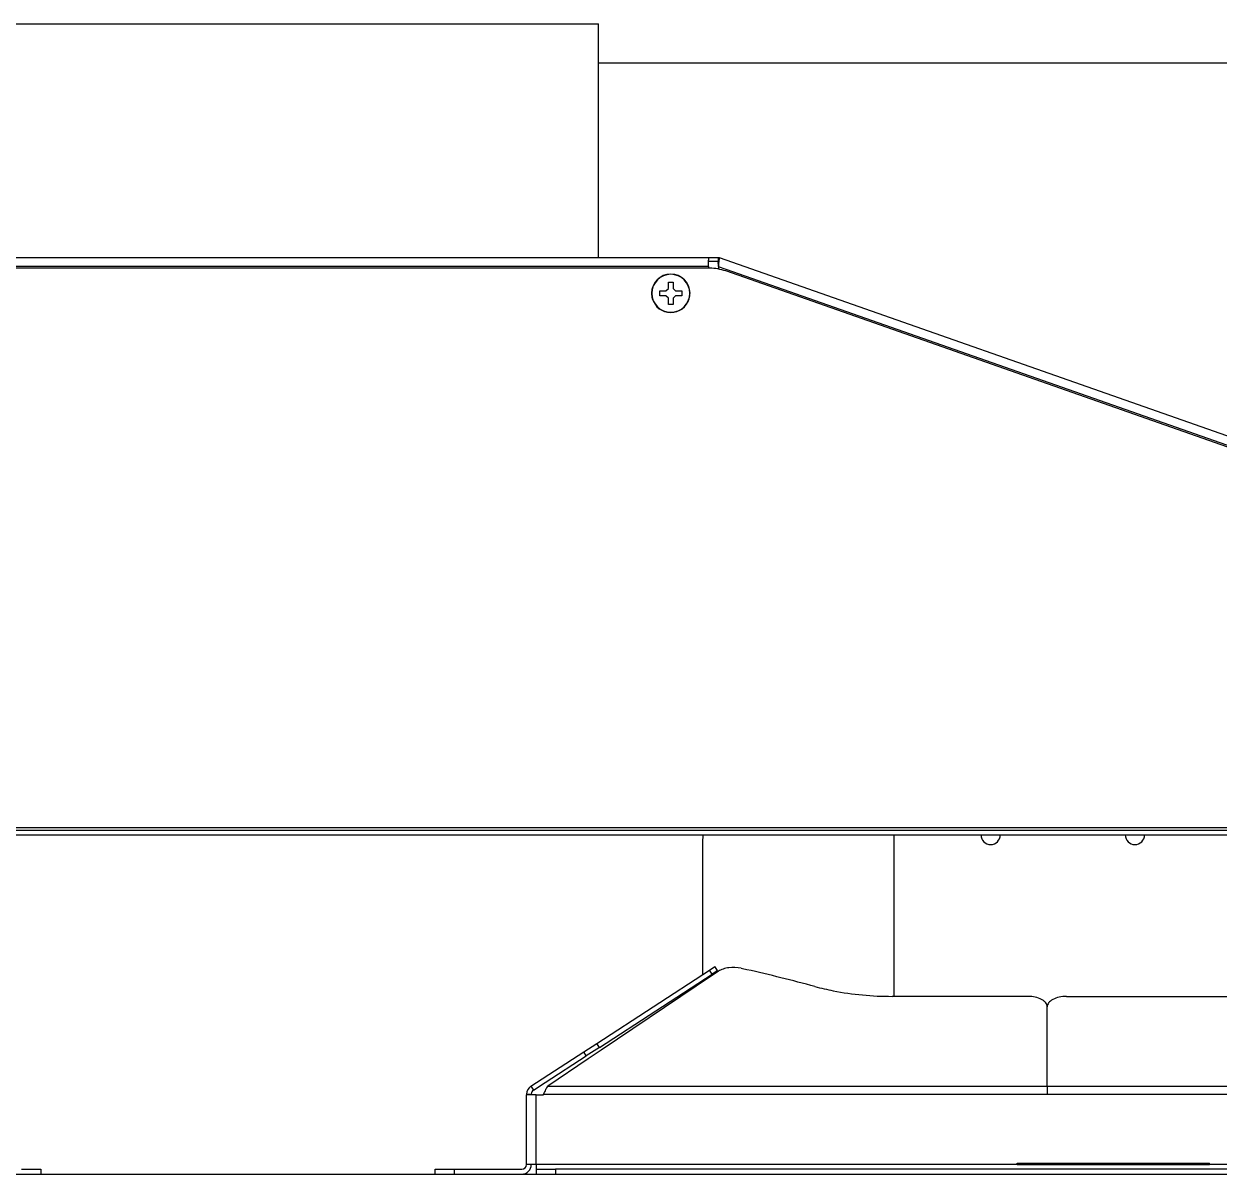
# Model space of a CAD drawing. Header units: millimetres. Extents: x -1584 to 3730, y -1918 to 2655.
# Drawn here: x 3217.6 to 3466.1, y 985 to 1224.2 of the extents above; entities that cross this region are included whole.
import ezdxf

# ---------------------------------------------------------------- set-up
doc = ezdxf.new("R2010")
doc.units = ezdxf.units.MM
doc.header["$LTSCALE"] = 65.395
doc.layers.get('0').update_dxf_attribs({"linetype": 'CONTINUOUS'})
doc.layers.add('ASSI', color=7, linetype='CONTINUOUS')
doc.layers.add('GEOM', color=7, linetype='CONTINUOUS')

msp = doc.modelspace()

# ---------------------------------------------------------------- linework, layer by layer
at = {"linetype": 'Continuous'}
for p, q in [((3351.57, 1170.45), (3352.57, 1170.45)), ((3351.57, 1169.67), (3351.57, 1170.45)), ((3352.57, 1170.45), (3352.57, 1169.67)), ((3349.77, 1168.15), (3349.77, 1168.65)), ((3349.77, 1168.65), (3350.55, 1168.65)), ((3349.77, 1167.65), (3349.77, 1168.15)), ((3350.55, 1168.65), (3351.07, 1168.65)), ((3351.07, 1168.65), (3351.57, 1169.15)), ((3351.57, 1169.15), (3351.57, 1169.67)), ((3352.57, 1169.67), (3352.57, 1169.15)), ((3352.57, 1169.15), (3353.07, 1168.65)), ((3353.07, 1168.65), (3353.59, 1168.65)), ((3353.59, 1168.65), (3354.37, 1168.65)), ((3354.37, 1168.65), (3354.37, 1168.15)), ((3354.37, 1168.15), (3354.37, 1167.65)), ((3350.55, 1167.65), (3349.77, 1167.65)), ((3351.07, 1167.65), (3350.55, 1167.65)), ((3351.57, 1167.15), (3351.07, 1167.65)), ((3351.57, 1166.63), (3351.57, 1167.15)), ((3351.57, 1165.85), (3351.57, 1166.63)), ((3352.57, 1165.85), (3351.57, 1165.85)), ((3353.07, 1167.65), (3352.57, 1167.15)), ((3352.57, 1167.15), (3352.57, 1166.63)), ((3352.57, 1166.63), (3352.57, 1165.85)), ((3353.59, 1167.65), (3353.07, 1167.65)), ((3354.37, 1167.65), (3353.59, 1167.65))]:
    msp.add_line(p, q, dxfattribs=at)
at = {"layer": 'ASSI', "linetype": 'Continuous'}
for p, q in [((3187.67, 1224.15), (3336.47, 1224.15)), ((3336.47, 1224.15), (3337.07, 1224.15)), ((3337.07, 1175.55), (3337.07, 1224.15)), ((3337.07, 1175.55), (3337.07, 1224.15))]:
    msp.add_line(p, q, dxfattribs=at)
for centre, radius, start, end in [((3352.07, 1168.15), 4, 0, 180), ((3352.07, 1168.15), 4, 0, 180), ((3352.07, 1168.15), 4, 0, 180), ((3352.07, 1168.15), 3.95, 0, 180), ((3352.07, 1168.15), 4, 180, 196.2728), ((3352.07, 1168.15), 4, 180, 196.3063), ((3352.07, 1168.15), 3.95, 180, 360), ((3352.07, 1168.15), 4, 343.7272, 360), ((3352.07, 1168.15), 4, 343.6937, 360), ((3352.07, 1168.15), 4, 196.2728, 343.7272), ((3352.07, 1168.15), 4, 196.3063, 343.6937), ((3418.57, 1055.55), 2, 180, 360), ((3448.57, 1055.55), 2, 180, 360)]:
    msp.add_arc(centre, radius, start, end, dxfattribs=at)
at = {"layer": 'GEOM', "linetype": 'Continuous'}
for p, q in [((3337.07, 1216.05), (3540.07, 1216.05)), ((3359.92, 1175.55), (3164.22, 1175.55)), ((3359.92, 1175.55), (3164.22, 1175.55)), ((3359.92, 1175.55), (3359.92, 1175.02)), ((3361.92, 1175.55), (3359.92, 1175.55)), ((3361.92, 1175.55), (3361.92, 1174.75)), ((3362.22, 1175.5), (3362.04, 1175)), ((3504.42, 1125.6), (3362.22, 1175.5)), ((3360.17, 1173.35), (3163.97, 1173.35)), ((3359.92, 1173.75), (3164.22, 1173.75)), ((3359.92, 1174.75), (3359.92, 1175.02)), ((3361.92, 1174.75), (3359.92, 1174.75)), ((3359.92, 1173.75), (3359.92, 1174.75)), ((3359.92, 1173.75), (3359.92, 1173.35)), ((3361.95, 1174.74), (3361.85, 1174.47)), ((3362.04, 1175), (3361.95, 1174.74)), ((3361.95, 1174.74), (3361.95, 1174.74)), ((3361.96, 1173.68), (3361.97, 1173.17)), ((3363.59, 1173.11), (3361.96, 1173.68)), ((3502.49, 1124.37), (3363.59, 1173.11)), ((3502.38, 1124.05), (3363.48, 1172.79)), ((3539.91, 1057.05), (2984.23, 1057.05)), ((2984.23, 1056.55), (3539.91, 1056.55)), ((2984.23, 1055.55), (3539.91, 1055.55)), ((3398.47, 1055.55), (3398.47, 1022)), ((3358.72, 1026.54), (3358.72, 1053.55)), ((3336.69, 1012.23), (3360.09, 1027.43)), ((3337.23, 1011.4), (3360.64, 1026.6)), ((3360.77, 1026.4), (3337.62, 1010.83)), ((3360.09, 1027.43), (3361.26, 1028.19)), ((3360.64, 1026.6), (3360.09, 1027.43)), ((3361.25, 1026.99), (3360.64, 1026.6)), ((3361.93, 1027.18), (3360.77, 1026.4)), ((3361.81, 1027.35), (3361.25, 1026.99)), ((3361.81, 1027.35), (3361.26, 1028.19)), ((3361.97, 1027.2), (3361.93, 1027.18)), ((3358.72, 1025.02), (3358.72, 1025.35)), ((3399.07, 1022), (3398.07, 1022)), ((3426.33, 1022), (3399.07, 1022)), ((3434.33, 1022), (3468.07, 1022)), ((3430.33, 1018.98), (3430.33, 1019.82)), ((3430.33, 1018.98), (3430.33, 1019.82)), ((3430.33, 1003.33), (3430.33, 1018.98)), ((3430.33, 1003.33), (3430.33, 1018.98)), ((3333.96, 1010.46), (3336.69, 1012.23)), ((3337.23, 1011.4), (3334.5, 1009.62)), ((3337.23, 1011.4), (3336.69, 1012.23)), ((3322.98, 1003.33), (3333.96, 1010.46)), ((3325.98, 1004.09), (3334.5, 1009.62)), ((3334.91, 1009.01), (3326.48, 1003.33)), ((3334.5, 1009.62), (3333.96, 1010.46)), ((3337.62, 1010.83), (3334.91, 1009.01)), ((3323.53, 1002.5), (3325.98, 1004.09)), ((3322.07, 1001.66), (3323.07, 1001.66)), ((3322.07, 1001.66), (3322.07, 1001.55)), ((3322.45, 1001.55), (3322.07, 1001.55)), ((3322.07, 987.05), (3322.07, 1001.55)), ((3322.9, 1001.55), (3322.45, 1001.55)), ((3323.07, 1001.55), (3322.9, 1001.55)), ((3322.98, 1003.33), (3323.53, 1002.5)), ((3323.07, 1001.66), (3323.07, 1001.55)), ((3323.45, 1001.55), (3323.07, 1001.55)), ((3324.07, 1001.55), (3323.45, 1001.55)), ((3324.07, 1001.55), (3325.6, 1001.55)), ((3324.07, 987.05), (3324.07, 1001.55)), ((3325.6, 1001.55), (3325.6, 1001.66)), ((3325.6, 1001.66), (3430.33, 1001.66)), ((3326.48, 1003.33), (3430.33, 1003.33)), ((3430.33, 1003.33), (3430.33, 1002.89)), ((3430.33, 1003.33), (3430.33, 1001.66)), ((3430.33, 1003.33), (3492.07, 1003.33)), ((3430.33, 1002.89), (3430.33, 1002.31)), ((3430.33, 1002.31), (3430.33, 1001.66)), ((3430.33, 1001.66), (3492.07, 1001.66)), ((3322.45, 987.05), (3322.07, 987.05)), ((3322.9, 987.05), (3322.45, 987.05)), ((3323.07, 987.05), (3322.9, 987.05)), ((3324.07, 987.05), (3323.07, 987.05)), ((3324.07, 987.05), (3324.07, 986.05)), ((3424.07, 987.05), (3324.07, 987.05)), ((3424.07, 987.35), (3464.07, 987.35)), ((3424.07, 987.05), (3424.07, 987.35)), ((3424.07, 987.05), (3464.07, 987.05)), ((3464.07, 987.05), (3464.07, 987.35)), ((3476.06, 987.05), (3464.07, 987.05)), ((2833.57, 985.05), (3690.57, 985.05)), ((3217.07, 986.05), (3221.07, 986.05)), ((3221.07, 986.05), (3221.07, 985.05)), ((3221.07, 986.05), (3221.07, 985.05)), ((3303.07, 985.05), (3303.07, 986.05)), ((3303.07, 985.05), (3303.07, 986.05)), ((3303.07, 986.05), (3307.07, 986.05)), ((3307.07, 985.05), (3307.07, 986.05)), ((3307.07, 986.05), (3321.07, 986.05)), ((3324.07, 986.05), (3324.07, 985.05)), ((3324.07, 986.05), (3328.07, 986.05)), ((3328.07, 986.05), (3328.07, 985.05)), ((3475.68, 986.05), (3328.07, 986.05))]:
    msp.add_line(p, q, dxfattribs=at)
for centre, radius, start, end in [((3361.92, 1174.65), 0.9, 70.6652, 90), ((3360.17, 1163.35), 10, 70.6633, 90), ((3361.92, 1174.65), 0.1, 70.6652, 90), ((3320.83, 1055.55), 37.94, 356.9782, 359.9996), ((3386.73, 1111.59), 86.13, 256.5408, 257.3543), ((3295.41, 704.08), 331.48, 74.8503, 77.3727), ((3324.07, 1001.66), 2, 123, 180), ((3324.07, 1001.66), 1, 123, 180), ((3321.07, 987.05), 2, 270, 360), ((3321.07, 987.05), 1, 270, 360)]:
    msp.add_arc(centre, radius, start, end, dxfattribs=at)
for points, knots in [([(3361.85, 1174.47), (3361.88, 1174.35), (3361.92, 1174.08), (3361.95, 1173.82), (3361.96, 1173.68)], [0, 0, 0, 0, 0.467469, 1, 1, 1, 1]), ([(3362.04, 1175), (3362.04, 1174.8), (3362.02, 1174.36), (3361.98, 1173.92), (3361.96, 1173.68)], [0, 0, 0, 0, 0.461936, 1, 1, 1, 1]), ([(3366.68, 1027.83), (3365.85, 1028.02), (3364.56, 1028.08), (3362.97, 1027.73), (3362.26, 1027.4), (3361.97, 1027.2)], [0, 0, 0, 0, 0.52578, 0.778192, 1, 1, 1, 1]), ([(3382.04, 1024.05), (3383.3, 1023.71), (3388.56, 1022.49), (3393.98, 1022), (3398.07, 1022)], [0, 0, 0, 0, 0.242093, 1, 1, 1, 1]), ([(3430.33, 1019.82), (3430.33, 1020.11), (3430.14, 1020.59), (3429.65, 1021.06), (3428.95, 1021.51), (3427.82, 1021.9), (3426.85, 1022), (3426.33, 1022)], [0, 0, 0, 0, 0.179946, 0.286911, 0.40795, 0.68784, 1, 1, 1, 1]), ([(3434.33, 1022), (3433.82, 1022), (3432.85, 1021.9), (3431.72, 1021.51), (3431.01, 1021.06), (3430.53, 1020.59), (3430.33, 1020.11), (3430.33, 1019.82)], [0, 0, 0, 0, 0.31216, 0.59205, 0.713089, 0.820054, 1, 1, 1, 1]), ([(3326.48, 1003.33), (3326.3, 1003.11), (3325.99, 1002.55), (3325.74, 1001.98), (3325.6, 1001.66)], [0, 0, 0, 0, 0.446108, 1, 1, 1, 1])]:
    msp.add_open_spline(points, degree=3, knots=knots, dxfattribs=at)

doc.saveas('drawing.dxf')
